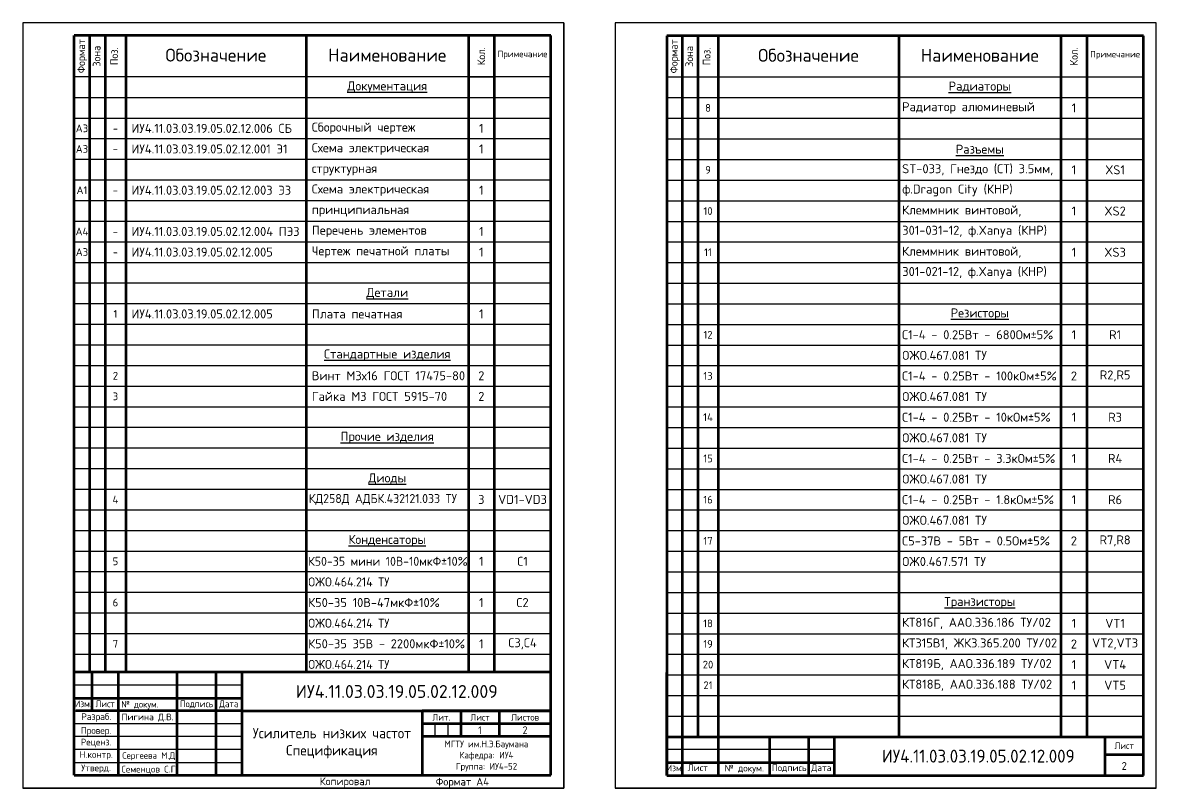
# Model space of a CAD drawing. Header units: millimetres. Extents: x 1850 to 4414, y 604 to 1491.
# Drawn here: x 1850 to 2290, y 924.5 to 1221.6 of the extents above; entities that cross this region are included whole.
import ezdxf

# ---------------------------------------------------------------- set-up
doc = ezdxf.new("R2010")
doc.units = ezdxf.units.MM
doc.layers.add('Рамка сплошная толстая', color=7, linetype='Continuous', lineweight=60)
doc.layers.add('Рамка сплошная тонкая', color=7, linetype='Continuous', lineweight=30)
doc.layers.add('Текст', color=7, linetype='Continuous')
doc.styles.get("Standard").update_dxf_attribs({"font": 'isocpeur.ttf'})
doc.styles.add('Standart 3.0', font='isocpeur.ttf', dxfattribs={"height": 3})

msp = doc.modelspace()

# ---------------------------------------------------------------- linework, layer by layer
at = {"layer": 'Рамка сплошная толстая', "transparency": 33554684}
for p, q in [((2055, 1216.58), (1870, 1216.58)), ((1870, 929.58), (1870, 1216.58)), ((1876, 1216.58), (1876, 969.58)), ((1882, 1216.58), (1882, 969.58)), ((1890, 1216.58), (1890, 969.58)), ((1960, 1216.58), (1960, 969.58)), ((2023, 1216.58), (2023, 969.58)), ((2033, 1216.58), (2033, 969.58)), ((2055, 929.58), (2055, 1216.58)), ((2285, 1216.5), (2100, 1216.5)), ((2100, 1216.5), (2100, 929.5)), ((2285, 1216.5), (2100, 1216.5)), ((2106, 1216.5), (2106, 929.5)), ((2112, 1216.5), (2112, 944.5)), ((2120, 1216.5), (2120, 929.5)), ((2190, 1216.5), (2190, 944.5)), ((2253, 1216.5), (2253, 944.5)), ((2263, 1216.5), (2263, 944.5)), ((2285, 929.5), (2285, 1216.5)), ((2100, 984.5), (2100, 929.5)), ((2055, 969.58), (1870, 969.58)), ((1935, 969.58), (1870, 969.58)), ((1870, 929.58), (1870, 969.58)), ((1877, 954.58), (1877, 969.58)), ((1887, 969.58), (1887, 929.58)), ((1910, 929.58), (1910, 969.58)), ((1925, 969.58), (1925, 929.58)), ((1935, 969.58), (1935, 929.58)), ((2100, 929.5), (2100, 969.5)), ((1935, 959.32), (1870, 959.32)), ((1935.61, 954.58), (1870.61, 954.58)), ((1935, 954.58), (2055, 954.58)), ((2005, 954.58), (2005, 929.58)), ((2055, 954.58), (2005, 954.58)), ((2020, 954.58), (2020, 944.58)), ((2035, 954.58), (2035, 944.58)), ((2055, 949.58), (2005, 949.58)), ((2055, 944.58), (2005, 944.58)), ((2100, 944.5), (2285, 944.5)), ((2140, 929.5), (2140, 944.5)), ((2155, 944.5), (2155, 929.5)), ((2165, 944.5), (2165, 929.5)), ((2165, 944.5), (2285, 944.5)), ((2270, 944.5), (2270, 929.5)), ((2285, 937.5), (2270, 937.5)), ((2100, 934.5), (2165, 934.5)), ((1870, 929.58), (2055, 929.58)), ((2100, 929.5), (2285, 929.5))]:
    msp.add_line(p, q, dxfattribs=at)
at = {"layer": 'Рамка сплошная тонкая', "transparency": 33554684}
for p, q in [((2060, 1221.58), (1850, 1221.58)), ((1850, 1221.58), (1850, 924.58)), ((2060, 924.58), (2060, 1221.58)), ((2060, 1221.58), (2060, 924.58)), ((2290, 1221.5), (2080, 1221.5)), ((2080, 1221.5), (2080, 924.5)), ((2290, 924.5), (2290, 1221.5)), ((1870, 969.58), (1870, 1216.58)), ((2100, 969.5), (2100, 1216.5)), ((2055, 1200.58), (1870, 1200.58)), ((2285, 1200.5), (2100, 1200.5)), ((1870, 1192.58), (2055, 1192.58)), ((2100, 1192.5), (2285, 1192.5)), ((1870, 1184.58), (2055, 1184.58)), ((2100, 1184.5), (2285, 1184.5)), ((1870, 1176.58), (2055, 1176.58)), ((2100, 1176.5), (2285, 1176.5)), ((1870, 1168.58), (2055, 1168.58)), ((2100, 1168.5), (2285, 1168.5)), ((1870, 1160.58), (2055, 1160.58)), ((2100, 1160.5), (2285, 1160.5)), ((1870, 1152.58), (2055, 1152.58)), ((2100, 1152.5), (2285, 1152.5)), ((1870, 1144.58), (2055, 1144.58)), ((2100, 1144.5), (2285, 1144.5)), ((1870, 1136.58), (2055, 1136.58)), ((2100, 1136.5), (2285, 1136.5)), ((1870, 1128.58), (2055, 1128.58)), ((2100, 1128.5), (2285, 1128.5)), ((1870, 1120.58), (2055, 1120.58)), ((2100, 1120.5), (2285, 1120.5)), ((1870, 1112.58), (2055, 1112.58)), ((2100, 1112.5), (2285, 1112.5)), ((1870, 1104.58), (2055, 1104.58)), ((2100, 1104.5), (2285, 1104.5)), ((1870, 1096.58), (2055, 1096.58)), ((2100, 1096.5), (2285, 1096.5)), ((1870, 1088.58), (2055, 1088.58)), ((2100, 1088.5), (2285, 1088.5)), ((1870, 1080.58), (2055, 1080.58)), ((2100, 1080.5), (2285, 1080.5)), ((1870, 1072.58), (2055, 1072.58)), ((2100, 1072.5), (2285, 1072.5)), ((1870, 1064.58), (2055, 1064.58)), ((2100, 1064.5), (2285, 1064.5)), ((1870, 1056.58), (2055, 1056.58)), ((2100, 1056.5), (2285, 1056.5)), ((1870, 1048.58), (2055, 1048.58)), ((2100, 1048.5), (2285, 1048.5)), ((1870, 1040.58), (2055, 1040.58)), ((2100, 1040.5), (2285, 1040.5)), ((1870, 1032.58), (2055, 1032.58)), ((2100, 1032.5), (2285, 1032.5)), ((1870, 1024.58), (2055, 1024.58)), ((2100, 1024.5), (2285, 1024.5)), ((1870, 1016.58), (2055, 1016.58)), ((2100, 1016.5), (2285, 1016.5)), ((1870, 1008.58), (2055, 1008.58)), ((2100, 1008.5), (2285, 1008.5)), ((1870, 1000.58), (2055, 1000.58)), ((2100, 1000.5), (2285, 1000.5)), ((1870, 992.58), (2055, 992.58)), ((2100, 992.5), (2285, 992.5)), ((1870, 984.58), (2055, 984.58)), ((2100, 984.5), (2285, 984.5)), ((1870, 976.58), (2055, 976.58)), ((2100, 976.5), (2285, 976.5)), ((2100, 968.5), (2285, 968.5)), ((1935, 964.58), (1870, 964.58)), ((2100, 960.5), (2285, 960.5)), ((1870, 954.58), (1935, 954.58)), ((2010, 954.58), (2010, 954.58)), ((2015, 954.58), (2015, 954.58)), ((2100, 952.5), (2285, 952.5)), ((1935, 949.58), (1870, 949.58)), ((2010, 949.58), (2010, 944.58)), ((2015, 949.58), (2015, 944.58)), ((1935, 944.58), (1870, 944.58)), ((2165, 944.5), (2100, 944.5)), ((1935, 939.58), (1870, 939.58)), ((2165, 939.5), (2100, 939.5)), ((1870, 934.58), (1935, 934.58)), ((1850, 924.58), (2060, 924.58)), ((2060, 924.58), (1850, 924.58)), ((2060, 924.58), (1850, 924.58)), ((2080, 924.5), (2290, 924.5)), ((2290, 924.5), (2080, 924.5))]:
    msp.add_line(p, q, dxfattribs=at)
at = {"layer": 'Рамка сплошная тонкая', "ltscale": 0.5}
for p, q in [((2023, 1200.58), (2033, 1200.58)), ((1870, 929.58), (1870, 929.58))]:
    msp.add_line(p, q, dxfattribs=at)

# ---------------------------------------------------------------- texts
at = {"layer": 'Текст', "color": 0, "transparency": 33554684, "char_height": 3, "rotation": 90}
for s, insert, attachment_point in [('\\pxqc;{\\fGOST type B|b0|i0|c204|p0;Формат}', (1871.21, 1200.58), 1), ('\\pxqc;{\\fGOST type B|b0|i0|c204|p0;Формат}', (2101.21, 1200.5), 1), ('\\pxqc;{\\fGOST type B|b0|i0|c204|p0;Зона}', (1877.21, 1200.58), 1), ('\\pxqc;{\\fGOST type B|b0|i0|c204|p0;Поз.}', (1883.98, 1200.58), 1), ('\\pxqc;{\\fGOST type B|b0|i0|c204|p0;Кол.}', (2028, 1200.58), 4), ('\\pxqc;{\\fGOST type B|b0|i0|c204|p0;Зона}', (2107.21, 1200.5), 1), ('\\pxqc;{\\fGOST type B|b0|i0|c204|p0;Поз.}', (2113.98, 1200.5), 1), ('\\pxqc;{\\fGOST type B|b0|i0|c204|p0;Кол.}', (2258, 1200.5), 4)]:
    msp.add_mtext_dynamic_manual_height_columns(s, width=16, gutter_width=17.5, heights=[0], dxfattribs=dict(at, insert=insert, attachment_point=attachment_point))
at = {"layer": 'Текст', "color": 0, "transparency": 33554684}
for s, width, gutter_width, heights, insert, char_height, attachment_point in [('\\pxqc;Обозначение', 70, 20, [0], (1890, 1211.5), 5, 1), ('\\pxqc;Наименование', 63, 20, [0], (1960, 1211.5), 5, 1), ('\\pxqc;Примечание', 22, 20, [0], (2033, 1210.69), 2.5, 1), ('\\pxqc;Обозначение', 70, 20, [0], (2120, 1211.42), 5, 1), ('\\pxqc;Наименование', 63, 20, [0], (2190, 1211.42), 5, 1), ('\\pxqc;Примечание', 22, 20, [0], (2263, 1210.6), 2.5, 1), ('\\pxqc;{\\LДокументация}', 63, 8, [6.5], (1960, 1196.58), 3.5, 4), ('\\pxqc;{\\LРадиаторы}', 63, 8, [6.5], (2190, 1196.5), 3.5, 4), ('\\pxqc;8', 8, 8, [6.5], (2112, 1188.5), 3, 4), ('\\pxql;Радиатор алюминевый', 63, 8, [6.5], (2191.32, 1188.5), 3.5, 4), ('\\pxqc;1', 10, 8, [6.5], (2253, 1188.5), 3.5, 4), ('\\pxqc;A3', 6, 8, [6.5], (1870, 1180.58), 3, 4), ('\\pxqc;-', 8, 8, [6.5], (1882, 1180.58), 3, 4), ('\\pxt12; {\\C256;ИУ4.11.03.03.19.05.02.12.006 СБ}', 69.5492, 8, [6.5], (1890, 1180.58), 3.5, 4), ('\\pxql; Сборочный чертеж', 63, 8, [6.5], (1960, 1180.58), 3.5, 4), ('\\pxqc;1', 10, 8, [6.5], (2023, 1180.58), 3.5, 4), ('\\pxql; Схема электрическая', 63, 8, [6.5], (1960, 1172.58), 3.5, 4), ('\\pxqc;A3', 6, 8, [6.5], (1870, 1172.58), 3, 4), ('\\pxqc;-', 8, 8, [6.5], (1882, 1172.58), 3, 4), ('\\pxt12; {\\C256;ИУ4.11.03.03.19.05.02.12.001 Э1}', 69.6989, 8, [6.5], (1890, 1172.58), 3.5, 4), ('\\pxqc;1', 10, 8, [6.5], (2023, 1172.58), 3.5, 4), ('\\pxqc;{\\LРазъемы}', 63, 8, [6.5], (2190, 1172.5), 3.5, 4), ('\\pxql;ST-033, Гнездо (СТ) 3.5мм,', 63, 8, [6.5], (2191.32, 1164.5), 3.5, 4), ('\\pxqc;1', 10, 8, [6.5], (2253, 1164.5), 3.5, 4), ('\\pxqc;XS1', 22, 8, [6.5], (2263, 1164.5), 3.5, 4), ('\\pxql; структурная ', 63, 8, [6.5], (1960, 1164.58), 3.5, 4), ('\\pxqc;9', 8, 8, [6.5], (2112, 1164.5), 3, 4), ('\\pxqc;A1', 6, 8, [6.5], (1870, 1156.58), 3, 4), ('\\pxt12; {\\C256;ИУ4.11.03.03.19.05.02.12.003 Э3}', 69.5492, 8, [6.5], (1890, 1156.58), 3.5, 4), ('\\pxql; Схема электрическая', 63, 8, [6.5], (1960, 1156.58), 3.5, 4), ('\\pxqc;1', 10, 8, [6.5], (2023, 1156.58), 3.5, 4), ('\\pxql;ф.Dragon City (КНР)', 63, 8, [6.5], (2191.39, 1156.5), 3.5, 4), ('\\pxqc;-', 8, 8, [6.5], (1882, 1156.58), 3, 4), ('\\pxql; принципиальная', 63, 8, [6.5], (1960, 1148.58), 3.5, 4), ('\\pxqc;10', 8, 8, [6.5], (2112, 1148.5), 3, 4), ('\\pxql;Клеммник винтовой,', 63, 8, [6.5], (2191.32, 1148.5), 3.5, 4), ('\\pxqc;1', 10, 8, [6.5], (2253, 1148.5), 3.5, 4), ('\\pxqc;XS2', 22, 8, [6.5], (2263, 1148.5), 3.5, 4), ('\\pxqc;A4', 6, 8, [6.5], (1870, 1140.58), 3, 4), ('\\pxqc;-', 8, 8, [6.5], (1882, 1140.58), 3, 4), ('\\pxt12; {\\C256;ИУ4.11.03.03.19.05.02.12.004 ПЭ3}', 69.5492, 8, [6.5], (1890, 1140.58), 3.5, 4), ('\\pxql; Перечень элементов', 63, 8, [6.5], (1960, 1140.58), 3.5, 4), ('\\pxqc;1', 10, 8, [6.5], (2023, 1140.58), 3.5, 4), ('\\pxqc;1', 10, 8, [6.5], (2023, 1140.58), 3.5, 4), ('\\pxql;301-031-12, ф.Xanya (КНР)', 63, 8, [6.5], (2191.39, 1140.5), 3.5, 4), ('\\pxqc;А3', 6, 8, [6.5], (1870, 1132.58), 3, 4), ('\\pxqc;-', 8, 8, [6.5], (1882, 1132.58), 3, 4), (' {\\C256;ИУ4.11.03.03.19.05.02.12.005}', 69.5492, 8, [6.5], (1890, 1132.58), 3.5, 4), ('\\pxql; Чертеж печатной платы', 63, 8, [6.5], (1960, 1132.58), 3.5, 4), ('\\pxqc;1', 10, 8, [6.5], (2023, 1132.58), 3.5, 4), ('\\pxqc;11', 8, 8, [6.5], (2112, 1132.5), 3, 4), ('\\pxql;Клеммник винтовой,', 63, 8, [6.5], (2191.32, 1132.5), 3.5, 4), ('\\pxqc;1', 10, 8, [6.5], (2253, 1132.5), 3.5, 4), ('\\pxqc;XS3', 22, 8, [6.5], (2263, 1132.5), 3.5, 4), ('\\pxql;301-021-12, ф.Xanya (КНР)', 63, 8, [6.5], (2191.39, 1124.5), 3.5, 4), ('\\pxqc;{\\LДетали}', 63, 8, [6.5], (1960, 1116.58), 3.5, 4), ('\\pxqc;1', 8, 8, [6.5], (1882, 1108.58), 3, 4), (' {\\C256;ИУ4.11.03.03.19.05.02.12.005}', 69.5492, 8, [6.5], (1890, 1108.58), 3.5, 4), ('\\pxql; Плата печатная', 63, 8, [6.5], (1960, 1108.58), 3.5, 4), ('\\pxqc;1', 10, 8, [6.5], (2023, 1108.58), 3.5, 4), ('\\pxqc;{\\LРезисторы}', 63, 8, [6.5], (2190, 1108.5), 3.5, 4), ('\\pxqc;12', 8, 8, [6.5], (2112, 1100.5), 3, 4), ('\\pxql;С1-4 - 0.25Вт - 680Ом{\\fGOST type B|b0|i0|c204|p34;±}5%', 63, 8, [6.5], (2191.32, 1100.5), 3.5, 4), ('\\pxqc;1', 10, 8, [6.5], (2253, 1100.5), 3.5, 4), ('\\pxqc;R1', 22, 8, [6.5], (2263, 1100.5), 3.5, 4), ('\\pxqc;{\\LСтандартные изделия}', 63, 8, [6.5], (1960, 1092.58), 3.5, 4), ('\\pxql;ОЖО.467.081 ТУ', 63, 8, [6.5], (2191.39, 1092.5), 3.5, 4), ('\\pxqc;2', 8, 8, [6.5], (1882, 1084.58), 3, 4), ('\\pxql,t6; Винт М3х16 ГОСТ 17475-80', 63, 8, [6.5], (1960, 1084.58), 3.5, 4), ('\\pxqc;2', 10, 8, [6.5], (2023, 1084.58), 3.5, 4), ('\\pxqc;13', 8, 8, [6.5], (2112, 1084.5), 3, 4), ('\\pxql;С1-4 - 0.25Вт - 100кОм{\\fGOST type B|b0|i0|c204|p34;±}5%', 63, 8, [6.5], (2191.32, 1084.5), 3.5, 4), ('\\pxqc;2', 10, 8, [6.5], (2253, 1084.5), 3.5, 4), ('\\pxqc;R2,R5', 22, 8, [6.5], (2263, 1084.5), 3.5, 4), ('\\pxqc;3', 8, 8, [6.5], (1882, 1076.58), 3, 4), (' Гайка М3 ГОСТ 5915-70', 63, 8, [6.5], (1960, 1076.58), 3.5, 4), ('\\pxqc;2', 10, 8, [6.5], (2023, 1076.58), 3.5, 4), ('\\pxql;ОЖО.467.081 ТУ', 63, 8, [6.5], (2191.39, 1076.5), 3.5, 4), ('\\pxqc;14', 8, 8, [6.5], (2112, 1068.5), 3, 4), ('\\pxql;С1-4 - 0.25Вт - 10кОм{\\fGOST type B|b0|i0|c204|p34;±}5%', 63, 8, [6.5], (2191.32, 1068.5), 3.5, 4), ('\\pxqc;1', 10, 8, [6.5], (2253, 1068.5), 3.5, 4), ('\\pxqc;R3', 22, 8, [6.5], (2263, 1068.5), 3.5, 4), ('\\pxqc;{\\LПрочие изделия}', 63, 8, [6.5], (1960, 1060.58), 3.5, 4), ('\\pxql;ОЖО.467.081 ТУ', 63, 8, [6.5], (2191.39, 1060.5), 3.5, 4), ('\\pxqc;15', 8, 8, [6.5], (2112, 1052.5), 3, 4), ('\\pxql;С1-4 - 0.25Вт - 3.3кОм{\\fGOST type B|b0|i0|c204|p34;±}5%', 63, 8, [6.5], (2191.32, 1052.5), 3.5, 4), ('\\pxqc;1', 10, 8, [6.5], (2253, 1052.5), 3.5, 4), ('\\pxqc;R4', 22, 8, [6.5], (2263, 1052.5), 3.5, 4), ('\\pxqc;{\\LДиоды}', 63, 8, [6.5], (1960, 1044.58), 3.5, 4), ('\\pxql;ОЖО.467.081 ТУ', 63, 8, [6.5], (2191.39, 1044.5), 3.5, 4), ('\\pxql; {\\fGOST type B|b0|i0|c204|p34;КД258Д АДБК.432121.033 ТУ}', 63, 8, [6.5], (1958.83, 1036.58), 3.5, 4), ('\\pxqc;4', 8, 8, [6.5], (1882, 1036.58), 3, 4), ('\\pxqc;3', 10, 8, [6.5], (2023, 1036.58), 3.5, 4), ('\\pxqc;VD1-VD3', 22, 8, [6.5], (2033, 1036.58), 3.5, 4), ('\\pxqc;16', 8, 8, [6.5], (2112, 1036.5), 3, 4), ('\\pxql;С1-4 - 0.25Вт - 1.8кОм{\\fGOST type B|b0|i0|c204|p34;±}5%', 63, 8, [6.5], (2191.32, 1036.5), 3.5, 4), ('\\pxqc;1', 10, 8, [6.5], (2253, 1036.5), 3.5, 4), ('\\pxqc;R6', 22, 8, [6.5], (2263, 1036.5), 3.5, 4), ('\\pxql;ОЖО.467.081 ТУ', 63, 8, [6.5], (2191.39, 1028.5), 3.5, 4), ('\\pxqc;{\\LКонденсаторы}', 63, 8, [6.5], (1960, 1020.58), 3.5, 4), ('\\pxqc;17', 8, 8, [6.5], (2112, 1020.5), 3, 4), ('\\pxql;С5-37В - 5Вт - 0.5Ом±5%', 63, 8, [6.5], (2191.32, 1020.5), 3.5, 4), ('\\pxqc;2', 10, 8, [6.5], (2253, 1020.5), 3.5, 4), ('\\pxqc;R7,R8', 22, 8, [6.5], (2263, 1020.5), 3.5, 4), ('\\pxqc;5', 8, 8, [6.5], (1882, 1012.58), 3, 4), ('\\pxql;{\\fGOST type B|b0|i0|c204|p34;К50-35 мини 10В-10мкФ±}10%{\\fGOST type B|b0|i0|c204|p34; }', 63, 8, [6.5], (1960.81, 1012.58), 3.5, 4), ('\\pxqc;1', 10, 8, [6.5], (2023, 1012.58), 3.5, 4), ('\\pxqc;С1', 22, 8, [6.5], (2033, 1012.58), 3.5, 4), ('\\pxql;ОЖ0.467.571 ТУ', 63, 8, [6.5], (2191.39, 1012.5), 3.5, 4), ('\\pxql;{\\fGOST type B|b0|i0|c204|p34;ОЖО.464.214 ТУ}', 63, 8, [6.5], (1960.87, 1004.58), 3.5, 4), ('\\pxqc;6', 8, 8, [6.5], (1882, 996.58), 3, 4), ('\\pxql;К50-35 10В-47мкФ{\\fGOST type B|b0|i0|c204|p34;±}10%{\\fGOST type B|b0|i0|c204|p34; }', 63, 8, [6.5], (1960.81, 996.58), 3.5, 4), ('\\pxqc;1', 10, 8, [6.5], (2023, 996.58), 3.5, 4), ('\\pxqc;С2', 22, 8, [6.5], (2033, 996.58), 3.5, 4), ('\\pxqc;{\\LТранзисторы}', 63, 8, [6.5], (2190, 996.5), 3.5, 4), ('\\pxql;{\\fGOST type B|b0|i0|c204|p34;ОЖО.464.214 ТУ}', 63, 8, [6.5], (1960.87, 988.58), 3.5, 4), ('\\pxqc;18', 8, 8, [6.5], (2112, 988.5), 3, 4), ('\\pxql;КТ816Г, ААО.336.186 ТУ/02', 63, 8, [6.5], (2191.32, 988.5), 3.5, 4), ('\\pxqc;1', 10, 8, [6.5], (2253, 988.5), 3.5, 4), ('\\pxqc;VT1', 22, 8, [6.5], (2263, 988.5), 3.5, 4), ('\\pxqc;7', 8, 8, [6.5], (1882, 980.58), 3, 4), ('\\pxql;К50-35 35В - 2200мкФ{\\fGOST type B|b0|i0|c204|p34;±}10%', 63, 8, [6.5], (1960.81, 980.58), 3.5, 4), ('\\pxqc;1', 10, 8, [6.5], (2023, 980.58), 3.5, 4), ('\\pxqc;С3,С4', 22, 8, [6.5], (2033, 980.58), 3.5, 4), ('\\pxqc;19', 8, 8, [6.5], (2112, 980.5), 3, 4), ('\\pxql;КТ315В1, ЖКЗ.365.200 ТУ/02', 63, 8, [6.5], (2191.32, 980.5), 3.5, 4), ('\\pxqc;2', 10, 8, [6.5], (2253, 980.5), 3.5, 4), ('\\pxqc;VT2,VT3', 22, 8, [6.5], (2263, 980.5), 3.5, 4), ('\\pxql;{\\fGOST type B|b0|i0|c204|p34;ОЖО.464.214 ТУ}', 63, 8, [6.5], (1960.87, 972.58), 3.5, 4), ('\\pxqc;20', 8, 8, [6.5], (2112, 972.5), 3, 4), ('\\pxql;КТ819Б, ААО.336.189 ТУ/02', 63, 8, [6.5], (2191.32, 972.5), 3.5, 4), ('\\pxqc;1', 10, 8, [6.5], (2253, 972.5), 3.5, 4), ('\\pxqc;VT4', 22, 8, [6.5], (2263, 972.5), 3.5, 4), ('ИУ4.11.03.03.19.05.02.12.009', 120, 12.5, [0], (1995.17, 964.58), 5, 2), ('\\pxqc;21', 8, 8, [6.5], (2112, 964.5), 3, 4), ('\\pxql;КТ818Б, ААО.336.188 ТУ/02', 63, 8, [6.5], (2191.32, 964.5), 3.5, 4), ('\\pxqc;1', 10, 8, [6.5], (2253, 964.5), 3.5, 4), ('\\pxqc;VT5', 22, 8, [6.5], (2263, 964.5), 3.5, 4), ('\\pxqc;{\\fGOST type B|b0|i0|c204|p0;Изм.}', 7, 17.5, [0], (1870, 958.58), 2.6, 1), ('\\pxqc;{\\fGOST type B|b0|i0|c204|p0;Лист}', 10, 17.5, [0], (1877, 958.58), 2.6, 1), ('\\pxi-3,l3.32143,ql,t3.32143;{\\fGOST type B|b0|i0|c204|p34;№ докум}.', 17, 17.5, [0], (1887.4, 958.44), 2.6, 1), ('\\pxqc;{\\fGOST type B|b0|i0|c204|p0;Подпись}', 15, 17.5, [0], (1910, 958.58), 2.6, 1), ('\\pxqc;{\\fGOST type B|b0|i0|c204|p0;Дата}', 10, 17.5, [0], (1925, 958.58), 2.6, 1), ('\\pxqc;Разраб.', 17, 17.5, [0], (1870.09, 951.94), 2.6, 4), ('\\pxqc;Пигина Д.В.', 22.96, 17.5, [0], (1887.01, 951.94), 2.6, 4), ('\\pxqc;{\\fGOST type B|b0|i0|c204|p0;Лит.}', 15, 17.5, [0], (2005, 952.08), 2.6, 4), ('\\pxqc;{\\fGOST type B|b0|i0|c204|p0;Лист}', 15.0202, 17.5, [0], (2020, 952.08), 2.6, 4), ('\\pxqc;{\\fGOST type B|b0|i0|c204|p0;Листов}', 20, 17.5, [0], (2035, 952.08), 2.6, 4), ('\\pxqc;Провер.', 17, 17.5, [0], (1870, 946.58), 2.6, 4), ('\\pxqc;{\\fGOST type B|b0|i0|c204|p34;\\PУсилитель низких частот\\PСпецификация }', 70, 12.5, [25], (1935, 954.58), 4, 1), ('\\pxqc;1', 15, 17.5, [0], (2020, 948.58), 3, 1), ('\\pxqc;{\\fGOST type B|b0|i0|c204|p0;2}', 20, 17.5, [0], (2035, 948.58), 3, 1), ('\\pxqc;Реценз.', 17, 17.5, [0], (1870, 942.08), 2.6, 4), ('\\pxqc;{\\fGOST type B|b0|i0|c204|p34;МГТУ им}.{\\fGOST type B|b0|i0|c204|p34;Н.Э.Баумана\\PКафедра}: {\\fGOST type B|b0|i0|c204|p34;ИУ4}\\P{\\fGOST type B|b0|i0|c204|p34;Группа}: {\\fGOST type B|b0|i0|c204|p34;ИУ4-52}', 50, 17.5, [0], (2005, 943.01), 2.6, 1), ('\\pxqc;{\\fGOST type B|b0|i0|c204|p0;Лист}', 15.0202, 17.5, [0], (2270, 941.04), 2.6, 4), ('\\pxqc;Н.контр.', 17, 17.5, [0], (1870.04, 937.27), 2.6, 4), (' Сергеева М.Д.', 25.1605, 17.5, [0], (1887.08, 938.49), 2.5, 1), ('\\pxqc;{\\fGOST type B|b0|i0|c204|p34;ИУ4.11.03.03.19.05.02.12.009}', 98.6249, 12.5, [0], (2220.92, 939.49), 5, 2), ('\\pxqc;Утверд.', 17, 17.5, [0], (1870, 932.08), 2.6, 4), ('\\pxqc;Семенцов С.Г.', 24.4654, 17.5, [0], (1887, 931.58), 2.6, 4), ('\\pxqc;Изм.', 7, 17.5, [0], (2099.72, 933.64), 2.5, 1), ('\\pxqc;Лист', 10, 17.5, [0], (2107, 933.76), 2.6, 1), ('\\pxi-3,l3.32143,ql,t3.32143;№ докум.', 17, 17.5, [0], (2121.62, 933.62), 2.6, 1), ('\\pxqc;Подпись', 15, 17.5, [0], (2140, 933.76), 2.6, 1), ('\\pxqc;Дата', 10, 17.5, [0], (2155, 933.76), 2.6, 1), ('Копировал', 17, 17.5, [0], (1965.27, 928.71), 3, 1), ('\\pxqc;Формат А4', 21.8687, 17.5, [0], (2009.72, 928.58), 3, 1)]:
    msp.add_mtext_dynamic_manual_height_columns(s, width=width, gutter_width=gutter_width, heights=heights, dxfattribs=dict(at, insert=insert, char_height=char_height, attachment_point=attachment_point))
at = {"layer": 'Текст', "color": 0, "transparency": 33554684, "insert": (2270.04, 934.67), "char_height": 3, "attachment_point": 1, "style": 'Standart 3.0'}
msp.add_mtext_dynamic_manual_height_columns('\\pxqc;2', width=15, gutter_width=17.5, heights=[0], dxfattribs=at)

doc.saveas('drawing.dxf')
